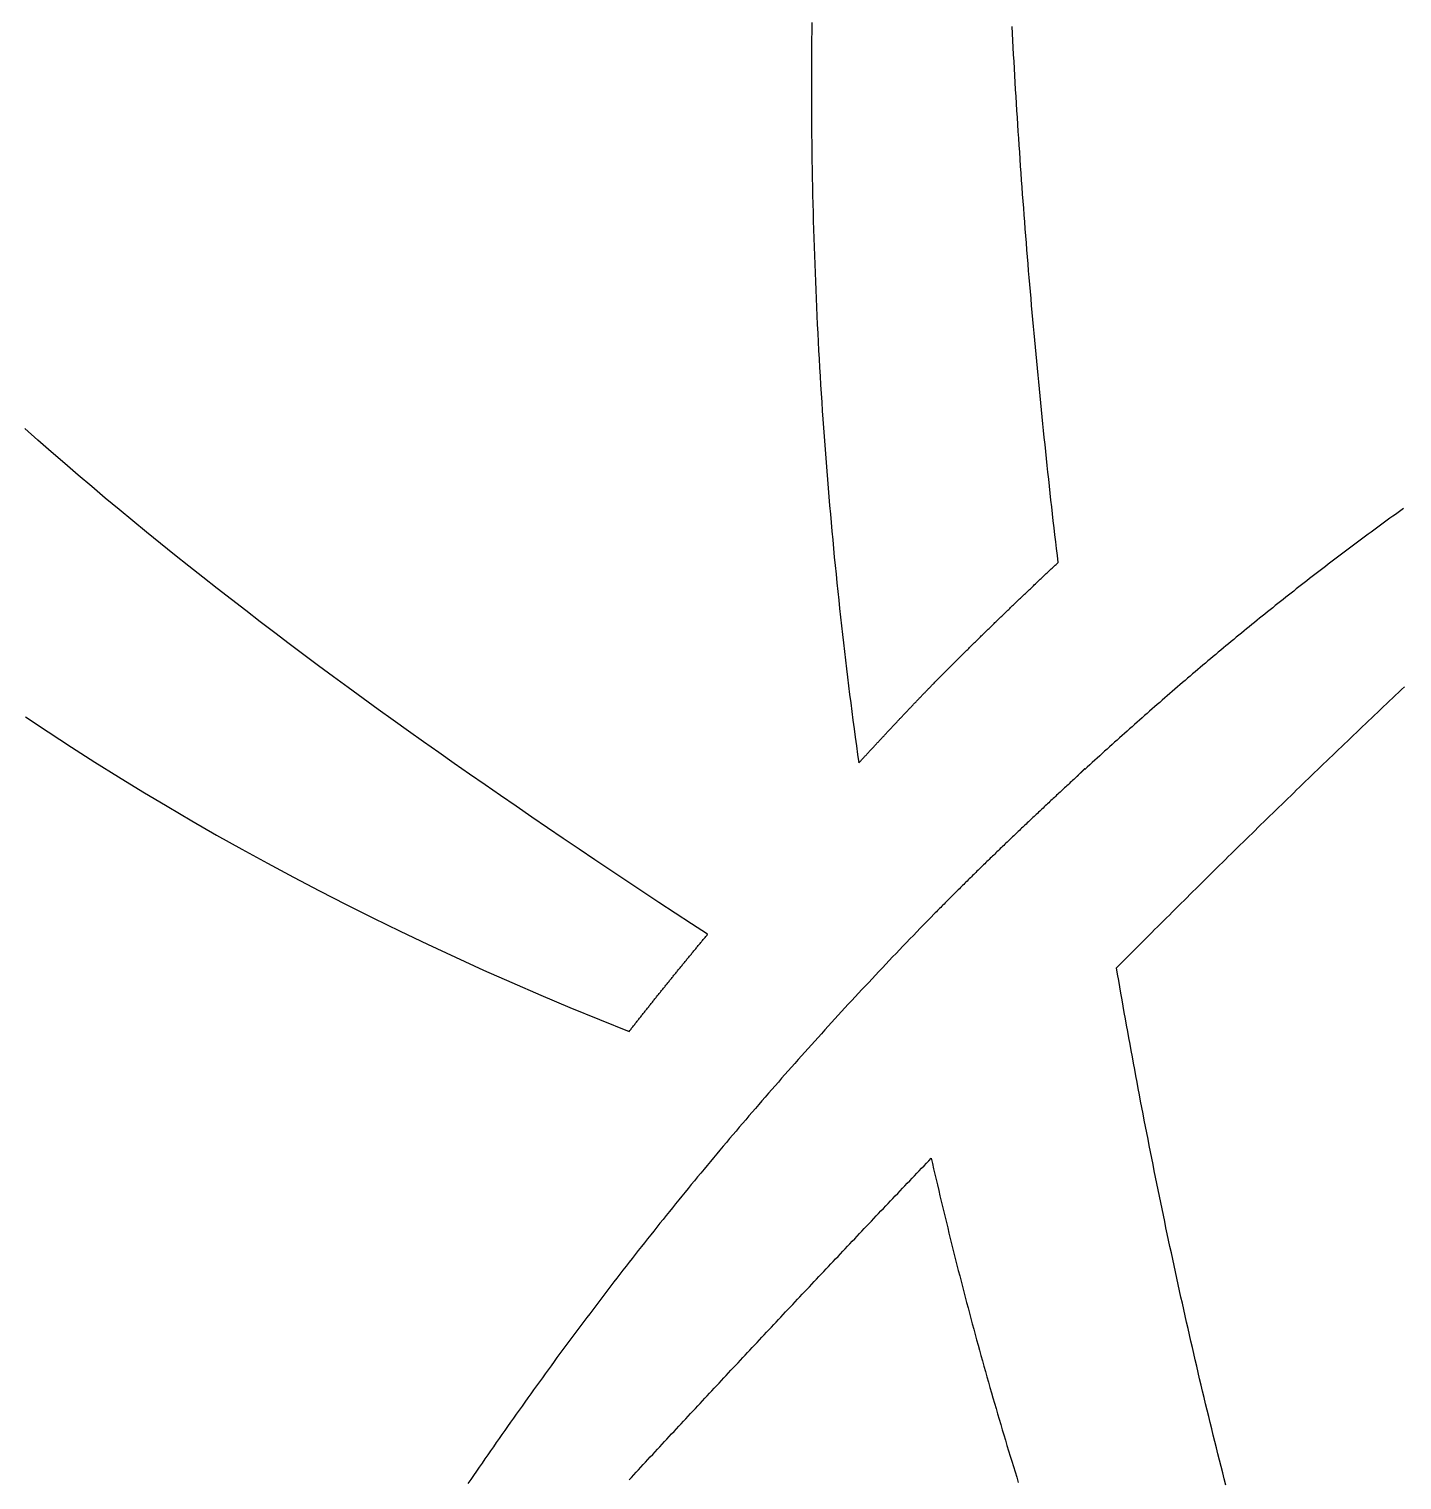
# Model space of a CAD drawing. Extents: x 5 to 105, y 2 to 136.
# Drawn here: x 37.618 to 41.678, y 38.414 to 42.704 of the extents above; entities that cross this region are included whole.
import ezdxf

# ---------------------------------------------------------------- set-up
doc = ezdxf.new("R2010")
doc.units = 0
doc.layers.get('0').update_dxf_attribs({"linetype": 'CONTINUOUS'})

msp = doc.modelspace()

# ---------------------------------------------------------------- linework, layer by layer
at = {"color": 7}
msp.add_lwpolyline([(40.7401, 40.5148), (40.7398, 40.5168)], dxfattribs=at)
for points in [[(39.9329, 42.7231, 0), (39.9326, 42.6976, 0), (39.9323, 42.6721, 0), (39.9321, 42.6466, 0), (39.9319, 42.6211, 0), (39.9318, 42.5955, 0), (39.9317, 42.57, 0), (39.9316, 42.5445, 0), (39.9316, 42.519, 0), (39.9317, 42.4935, 0), (39.9318, 42.4679, 0), (39.9319, 42.4424, 0), (39.9321, 42.4169, 0), (39.9323, 42.3914, 0), (39.9326, 42.3658, 0), (39.9329, 42.3403, 0), (39.9333, 42.3148, 0), (39.9337, 42.2893, 0), (39.9342, 42.2638, 0), (39.9347, 42.2382, 0), (39.9352, 42.2127, 0), (39.9358, 42.1872, 0), (39.9365, 42.1617, 0), (39.9372, 42.1362, 0), (39.9379, 42.1106, 0), (39.9387, 42.0851, 0), (39.9395, 42.0596, 0), (39.9404, 42.0341, 0), (39.9413, 42.0086, 0), (39.9423, 41.9831, 0), (39.9433, 41.9576, 0), (39.9443, 41.9321, 0), (39.9454, 41.9066, 0), (39.9466, 41.8811, 0), (39.9478, 41.8556, 0), (39.949, 41.8301, 0), (39.9503, 41.8046, 0), (39.9516, 41.7791, 0), (39.953, 41.7536, 0), (39.9544, 41.7281, 0), (39.9558, 41.7026, 0), (39.9573, 41.6771, 0), (39.9589, 41.6516, 0), (39.9605, 41.6261, 0), (39.9621, 41.6006, 0), (39.9638, 41.5752, 0), (39.9655, 41.5497, 0), (39.9673, 41.5242, 0), (39.9691, 41.4987, 0), (39.971, 41.4733, 0), (39.9729, 41.4478, 0), (39.9749, 41.4224, 0), (39.9769, 41.3969, 0), (39.9789, 41.3714, 0), (39.981, 41.346, 0), (39.9832, 41.3205, 0), (39.9853, 41.2951, 0), (39.9876, 41.2697, 0), (39.9898, 41.2442, 0), (39.9922, 41.2188, 0), (39.9945, 41.1934, 0), (39.9969, 41.1679, 0), (39.9994, 41.1425, 0), (40.0019, 41.1171, 0), (40.0044, 41.0917, 0), (40.007, 41.0663, 0), (40.0096, 41.0409, 0), (40.0123, 41.0155, 0), (40.015, 40.9901, 0), (40.0178, 40.9647, 0), (40.0206, 40.9393, 0), (40.0234, 40.9139, 0), (40.0263, 40.8885, 0), (40.0293, 40.8631, 0), (40.0322, 40.8378, 0), (40.0353, 40.8124, 0), (40.0383, 40.7871, 0), (40.0415, 40.7617, 0), (40.0446, 40.7363, 0), (40.0478, 40.711, 0), (40.0511, 40.6857, 0), (40.0544, 40.6603, 0), (40.0577, 40.635, 0), (40.0611, 40.6097, 0), (40.0645, 40.5844, 0), (40.068, 40.5591, 0), (40.0715, 40.5338, 0)], [(40.6612, 41.1264, 0), (40.6588, 41.1469, 0), (40.6564, 41.1674, 0), (40.654, 41.1879, 0), (40.6516, 41.2084, 0), (40.6493, 41.2289, 0), (40.6469, 41.2495, 0), (40.6446, 41.27, 0), (40.6423, 41.2905, 0), (40.64, 41.311, 0), (40.6378, 41.3315, 0), (40.6355, 41.352, 0), (40.6333, 41.3726, 0), (40.631, 41.3931, 0), (40.6288, 41.4136, 0), (40.6266, 41.4341, 0), (40.6245, 41.4547, 0), (40.6223, 41.4752, 0), (40.6202, 41.4957, 0), (40.618, 41.5163, 0), (40.6159, 41.5368, 0), (40.6138, 41.5574, 0), (40.6118, 41.5779, 0), (40.6097, 41.5984, 0), (40.6077, 41.619, 0), (40.6057, 41.6395, 0), (40.6037, 41.6601, 0), (40.6017, 41.6807, 0), (40.5997, 41.7012, 0), (40.5977, 41.7218, 0), (40.5958, 41.7423, 0), (40.5939, 41.7629, 0), (40.592, 41.7835, 0), (40.5901, 41.804, 0), (40.5882, 41.8246, 0), (40.5864, 41.8452, 0), (40.5846, 41.8657, 0), (40.5827, 41.8863, 0), (40.581, 41.9069, 0), (40.5792, 41.9275, 0), (40.5774, 41.948, 0), (40.5757, 41.9686, 0), (40.5739, 41.9892, 0), (40.5722, 42.0098, 0), (40.5705, 42.0304, 0), (40.5689, 42.051, 0), (40.5672, 42.0715, 0), (40.5656, 42.0921, 0), (40.564, 42.1127, 0), (40.5624, 42.1333, 0), (40.5608, 42.1539, 0), (40.5592, 42.1745, 0), (40.5577, 42.1951, 0), (40.5562, 42.2157, 0), (40.5546, 42.2363, 0), (40.5532, 42.2569, 0), (40.5517, 42.2775, 0), (40.5502, 42.2982, 0), (40.5488, 42.3188, 0), (40.5474, 42.3394, 0), (40.546, 42.36, 0), (40.5446, 42.3806, 0), (40.5432, 42.4012, 0), (40.5419, 42.4219, 0), (40.5406, 42.4425, 0), (40.5393, 42.4631, 0), (40.538, 42.4837, 0), (40.5367, 42.5043, 0), (40.5355, 42.525, 0), (40.5342, 42.5456, 0), (40.533, 42.5662, 0), (40.5318, 42.5869, 0), (40.5307, 42.6075, 0), (40.5295, 42.6281, 0), (40.5284, 42.6488, 0), (40.5273, 42.6694, 0), (40.5262, 42.6901, 0), (40.5251, 42.7107, 0)], [(39.6249, 40.0271, 0), (39.5767, 40.0585, 0), (39.5288, 40.09, 0), (39.481, 40.1215, 0), (39.4334, 40.153, 0), (39.3859, 40.1845, 0), (39.3386, 40.216, 0), (39.2915, 40.2475, 0), (39.2446, 40.279, 0), (39.1978, 40.3106, 0), (39.1512, 40.3422, 0), (39.1048, 40.3738, 0), (39.0586, 40.4055, 0), (39.0126, 40.4371, 0), (38.9667, 40.4689, 0), (38.921, 40.5006, 0), (38.8755, 40.5324, 0), (38.8302, 40.5643, 0), (38.7851, 40.5962, 0), (38.7402, 40.6281, 0), (38.6955, 40.6602, 0), (38.6509, 40.6922, 0), (38.6066, 40.7244, 0), (38.5624, 40.7566, 0), (38.5185, 40.7888, 0), (38.4748, 40.8212, 0), (38.4312, 40.8536, 0), (38.3879, 40.8861, 0), (38.3448, 40.9187, 0), (38.3019, 40.9513, 0), (38.2592, 40.9841, 0), (38.2167, 41.0169, 0), (38.1744, 41.0498, 0), (38.1323, 41.0828, 0), (38.0905, 41.116, 0), (38.0488, 41.1492, 0), (38.0074, 41.1825, 0), (37.9662, 41.216, 0), (37.9253, 41.2495, 0), (37.8845, 41.2832, 0), (37.844, 41.3169, 0), (37.8037, 41.3508, 0), (37.7637, 41.3849, 0), (37.7239, 41.419, 0), (37.6843, 41.4533, 0), (37.6449, 41.4877, 0), (37.6058, 41.5222, 0)], [(41.6825, 41.2862, 0), (41.6744, 41.2804, 0), (41.6664, 41.2746, 0), (41.6583, 41.2688, 0), (41.6503, 41.263, 0), (41.6422, 41.2572, 0), (41.6342, 41.2514, 0), (41.6262, 41.2455, 0), (41.6182, 41.2397, 0), (41.6102, 41.2339, 0), (41.6022, 41.228, 0), (41.5942, 41.2221, 0), (41.5862, 41.2163, 0), (41.5782, 41.2104, 0), (41.5702, 41.2045, 0), (41.5622, 41.1986, 0), (41.5543, 41.1927, 0), (41.5463, 41.1867, 0), (41.5384, 41.1808, 0), (41.5304, 41.1749, 0), (41.5225, 41.1689, 0), (41.5146, 41.163, 0), (41.5067, 41.157, 0), (41.4988, 41.151, 0), (41.4909, 41.145, 0), (41.483, 41.139, 0), (41.4751, 41.133, 0), (41.4672, 41.127, 0), (41.4593, 41.121, 0), (41.4514, 41.115, 0), (41.4436, 41.1089, 0), (41.4357, 41.1029, 0), (41.4279, 41.0968, 0), (41.42, 41.0908, 0), (41.4122, 41.0847, 0), (41.4044, 41.0786, 0), (41.3965, 41.0726, 0), (41.3887, 41.0665, 0), (41.3809, 41.0604, 0), (41.3731, 41.0543, 0), (41.3653, 41.0481, 0), (41.3575, 41.042, 0), (41.3497, 41.0359, 0), (41.342, 41.0297, 0), (41.3342, 41.0236, 0), (41.3264, 41.0174, 0), (41.3187, 41.0113, 0), (41.3109, 41.0051, 0), (41.3032, 40.9989, 0), (41.2955, 40.9927, 0), (41.2877, 40.9865, 0), (41.28, 40.9803, 0), (41.2723, 40.9741, 0), (41.2646, 40.9679, 0), (41.2569, 40.9616, 0), (41.2492, 40.9554, 0), (41.2415, 40.9491, 0), (41.2338, 40.9429, 0), (41.2261, 40.9366, 0), (41.2184, 40.9304, 0), (41.2108, 40.9241, 0), (41.2031, 40.9178, 0), (41.1955, 40.9115, 0), (41.1878, 40.9052, 0), (41.1802, 40.8989, 0), (41.1726, 40.8926, 0), (41.1649, 40.8863, 0), (41.1573, 40.8799, 0), (41.1497, 40.8736, 0), (41.1421, 40.8673, 0), (41.1345, 40.8609, 0), (41.1269, 40.8546, 0), (41.1193, 40.8482, 0), (41.1117, 40.8418, 0), (41.1041, 40.8354, 0), (41.0966, 40.8291, 0), (41.089, 40.8227, 0), (41.0814, 40.8163, 0), (41.0739, 40.8099, 0), (41.0663, 40.8034, 0), (41.0588, 40.797, 0), (41.0513, 40.7906, 0), (41.0437, 40.7842, 0), (41.0362, 40.7777, 0), (41.0287, 40.7713, 0), (41.0212, 40.7648, 0), (41.0137, 40.7584, 0), (41.0062, 40.7519, 0), (40.9987, 40.7454, 0), (40.9912, 40.7389, 0), (40.9837, 40.7324, 0), (40.9762, 40.7259, 0), (40.9688, 40.7194, 0), (40.9613, 40.7129, 0), (40.9539, 40.7064, 0), (40.9464, 40.6999, 0), (40.939, 40.6934, 0), (40.9315, 40.6868, 0), (40.9241, 40.6803, 0), (40.9167, 40.6737, 0), (40.9092, 40.6672, 0), (40.9018, 40.6606, 0), (40.8944, 40.6541, 0), (40.887, 40.6475, 0), (40.8796, 40.6409, 0), (40.8722, 40.6343, 0), (40.8648, 40.6277, 0), (40.8574, 40.6211, 0), (40.8501, 40.6145, 0), (40.8427, 40.6079, 0), (40.8353, 40.6013, 0), (40.828, 40.5947, 0), (40.8206, 40.5881, 0), (40.8133, 40.5814, 0), (40.8059, 40.5748, 0), (40.7986, 40.5681, 0), (40.7912, 40.5615, 0), (40.7839, 40.5548, 0), (40.7766, 40.5482, 0), (40.7693, 40.5415, 0), (40.762, 40.5348, 0), (40.7547, 40.5281, 0), (40.7474, 40.5215, 0), (40.7401, 40.5148, 0)], [(40.2942, 40.7699, 0), (40.297, 40.7728, 0), (40.2999, 40.7756, 0), (40.3027, 40.7785, 0), (40.3055, 40.7814, 0), (40.3084, 40.7842, 0), (40.3112, 40.7871, 0), (40.314, 40.7899, 0), (40.3169, 40.7928, 0), (40.3197, 40.7957, 0), (40.3225, 40.7985, 0), (40.3254, 40.8014, 0), (40.3282, 40.8042, 0), (40.331, 40.8071, 0), (40.3339, 40.8099, 0), (40.3367, 40.8128, 0), (40.3396, 40.8156, 0), (40.3424, 40.8185, 0), (40.3453, 40.8213, 0), (40.3481, 40.8242, 0), (40.351, 40.827, 0), (40.3538, 40.8299, 0), (40.3567, 40.8327, 0), (40.3595, 40.8356, 0), (40.3624, 40.8384, 0), (40.3652, 40.8412, 0), (40.3681, 40.8441, 0), (40.3709, 40.8469, 0), (40.3738, 40.8498, 0), (40.3766, 40.8526, 0), (40.3795, 40.8554, 0), (40.3823, 40.8583, 0), (40.3852, 40.8611, 0), (40.3881, 40.8639, 0), (40.3909, 40.8668, 0), (40.3938, 40.8696, 0), (40.3967, 40.8724, 0), (40.3995, 40.8753, 0), (40.4024, 40.8781, 0), (40.4053, 40.8809, 0), (40.4081, 40.8838, 0), (40.411, 40.8866, 0), (40.4139, 40.8894, 0), (40.4167, 40.8922, 0), (40.4196, 40.8951, 0), (40.4225, 40.8979, 0), (40.4254, 40.9007, 0), (40.4282, 40.9035, 0), (40.4311, 40.9064, 0), (40.434, 40.9092, 0), (40.4369, 40.912, 0), (40.4397, 40.9148, 0), (40.4426, 40.9176, 0), (40.4455, 40.9204, 0), (40.4484, 40.9233, 0), (40.4513, 40.9261, 0), (40.4541, 40.9289, 0), (40.457, 40.9317, 0), (40.4599, 40.9345, 0), (40.4628, 40.9373, 0), (40.4657, 40.9401, 0), (40.4686, 40.9429, 0), (40.4715, 40.9458, 0), (40.4744, 40.9486, 0), (40.4773, 40.9514, 0), (40.4801, 40.9542, 0), (40.483, 40.957, 0), (40.4859, 40.9598, 0), (40.4888, 40.9626, 0), (40.4917, 40.9654, 0), (40.4946, 40.9682, 0), (40.4975, 40.971, 0), (40.5004, 40.9738, 0), (40.5033, 40.9766, 0), (40.5062, 40.9794, 0), (40.5091, 40.9822, 0), (40.512, 40.985, 0), (40.5149, 40.9878, 0), (40.5178, 40.9906, 0), (40.5207, 40.9934, 0), (40.5236, 40.9962, 0), (40.5265, 40.9989, 0), (40.5295, 41.0017, 0), (40.5324, 41.0045, 0), (40.5353, 41.0073, 0), (40.5382, 41.0101, 0), (40.5411, 41.0129, 0), (40.544, 41.0157, 0), (40.5469, 41.0185, 0), (40.5498, 41.0213, 0), (40.5528, 41.024, 0), (40.5557, 41.0268, 0), (40.5586, 41.0296, 0), (40.5615, 41.0324, 0), (40.5644, 41.0352, 0), (40.5673, 41.0379, 0), (40.5703, 41.0407, 0), (40.5732, 41.0435, 0), (40.5761, 41.0463, 0), (40.579, 41.049, 0), (40.582, 41.0518, 0), (40.5849, 41.0546, 0), (40.5878, 41.0574, 0), (40.5907, 41.0601, 0), (40.5937, 41.0629, 0), (40.5966, 41.0657, 0), (40.5995, 41.0685, 0), (40.6024, 41.0712, 0), (40.6054, 41.074, 0), (40.6083, 41.0768, 0), (40.6112, 41.0795, 0), (40.6142, 41.0823, 0), (40.6171, 41.0851, 0), (40.62, 41.0878, 0), (40.623, 41.0906, 0), (40.6259, 41.0934, 0), (40.6289, 41.0961, 0), (40.6318, 41.0989, 0), (40.6347, 41.1016, 0), (40.6377, 41.1044, 0), (40.6406, 41.1072, 0), (40.6435, 41.1099, 0), (40.6465, 41.1127, 0), (40.6494, 41.1154, 0), (40.6524, 41.1182, 0), (40.6553, 41.1209, 0), (40.6583, 41.1237, 0), (40.6612, 41.1264, 0)], [(40.0715, 40.5338, 0), (40.0733, 40.5356, 0), (40.075, 40.5375, 0), (40.0767, 40.5394, 0), (40.0785, 40.5412, 0), (40.0802, 40.5431, 0), (40.082, 40.545, 0), (40.0837, 40.5469, 0), (40.0854, 40.5487, 0), (40.0872, 40.5506, 0), (40.0889, 40.5525, 0), (40.0907, 40.5544, 0), (40.0924, 40.5562, 0), (40.0941, 40.5581, 0), (40.0959, 40.56, 0), (40.0976, 40.5619, 0), (40.0994, 40.5637, 0), (40.1011, 40.5656, 0), (40.1028, 40.5675, 0), (40.1046, 40.5694, 0), (40.1063, 40.5712, 0), (40.1081, 40.5731, 0), (40.1098, 40.575, 0), (40.1115, 40.5768, 0), (40.1133, 40.5787, 0), (40.115, 40.5806, 0), (40.1168, 40.5825, 0), (40.1185, 40.5843, 0), (40.1202, 40.5862, 0), (40.122, 40.5881, 0), (40.1237, 40.59, 0), (40.1255, 40.5918, 0), (40.1272, 40.5937, 0), (40.1289, 40.5956, 0), (40.1307, 40.5974, 0), (40.1324, 40.5993, 0), (40.1342, 40.6012, 0), (40.1359, 40.6031, 0), (40.1376, 40.6049, 0), (40.1394, 40.6068, 0), (40.1411, 40.6087, 0), (40.1429, 40.6105, 0), (40.1446, 40.6124, 0), (40.1464, 40.6143, 0), (40.1481, 40.6162, 0), (40.1498, 40.618, 0), (40.1516, 40.6199, 0), (40.1533, 40.6218, 0), (40.1551, 40.6236, 0), (40.1568, 40.6255, 0), (40.1586, 40.6274, 0), (40.1603, 40.6292, 0), (40.162, 40.6311, 0), (40.1638, 40.633, 0), (40.1655, 40.6348, 0), (40.1673, 40.6367, 0), (40.169, 40.6386, 0), (40.1708, 40.6404, 0), (40.1725, 40.6423, 0), (40.1743, 40.6442, 0), (40.176, 40.646, 0), (40.1778, 40.6479, 0), (40.1795, 40.6498, 0), (40.1813, 40.6516, 0), (40.183, 40.6535, 0), (40.1847, 40.6554, 0), (40.1865, 40.6572, 0), (40.1882, 40.6591, 0), (40.19, 40.661, 0), (40.1917, 40.6628, 0), (40.1935, 40.6647, 0), (40.1952, 40.6665, 0), (40.197, 40.6684, 0), (40.1987, 40.6703, 0), (40.2005, 40.6721, 0), (40.2023, 40.674, 0), (40.204, 40.6758, 0), (40.2058, 40.6777, 0), (40.2075, 40.6796, 0), (40.2093, 40.6814, 0), (40.211, 40.6833, 0), (40.2128, 40.6851, 0), (40.2145, 40.687, 0), (40.2163, 40.6888, 0), (40.218, 40.6907, 0), (40.2198, 40.6926, 0), (40.2216, 40.6944, 0), (40.2233, 40.6963, 0), (40.2251, 40.6981, 0), (40.2268, 40.7, 0), (40.2286, 40.7018, 0), (40.2304, 40.7037, 0), (40.2321, 40.7055, 0), (40.2339, 40.7074, 0), (40.2356, 40.7092, 0), (40.2374, 40.7111, 0), (40.2392, 40.7129, 0), (40.2409, 40.7148, 0), (40.2427, 40.7166, 0), (40.2445, 40.7185, 0), (40.2462, 40.7203, 0), (40.248, 40.7222, 0), (40.2498, 40.724, 0), (40.2515, 40.7258, 0), (40.2533, 40.7277, 0), (40.2551, 40.7295, 0), (40.2569, 40.7314, 0), (40.2586, 40.7332, 0), (40.2604, 40.7351, 0), (40.2622, 40.7369, 0), (40.2639, 40.7387, 0), (40.2657, 40.7406, 0), (40.2675, 40.7424, 0), (40.2693, 40.7443, 0), (40.271, 40.7461, 0), (40.2728, 40.7479, 0), (40.2746, 40.7498, 0), (40.2764, 40.7516, 0), (40.2782, 40.7534, 0), (40.2799, 40.7553, 0), (40.2817, 40.7571, 0), (40.2835, 40.7589, 0), (40.2853, 40.7608, 0), (40.2871, 40.7626, 0), (40.2889, 40.7644, 0), (40.2906, 40.7662, 0), (40.2924, 40.7681, 0), (40.2942, 40.7699, 0)], [(40.8337, 39.9278, 0), (40.8423, 39.9365, 0), (40.851, 39.9452, 0), (40.8597, 39.9539, 0), (40.8683, 39.9626, 0), (40.877, 39.9713, 0), (40.8857, 39.98, 0), (40.8943, 39.9887, 0), (40.903, 39.9974, 0), (40.9117, 40.006, 0), (40.9204, 40.0147, 0), (40.9291, 40.0234, 0), (40.9377, 40.0321, 0), (40.9464, 40.0408, 0), (40.9551, 40.0494, 0), (40.9638, 40.0581, 0), (40.9725, 40.0668, 0), (40.9812, 40.0754, 0), (40.9899, 40.0841, 0), (40.9986, 40.0928, 0), (41.0073, 40.1014, 0), (41.016, 40.1101, 0), (41.0247, 40.1187, 0), (41.0334, 40.1274, 0), (41.0421, 40.136, 0), (41.0508, 40.1447, 0), (41.0596, 40.1533, 0), (41.0683, 40.1619, 0), (41.077, 40.1706, 0), (41.0857, 40.1792, 0), (41.0944, 40.1878, 0), (41.1032, 40.1965, 0), (41.1119, 40.2051, 0), (41.1206, 40.2137, 0), (41.1294, 40.2223, 0), (41.1381, 40.231, 0), (41.1469, 40.2396, 0), (41.1556, 40.2482, 0), (41.1643, 40.2568, 0), (41.1731, 40.2654, 0), (41.1818, 40.274, 0), (41.1906, 40.2826, 0), (41.1994, 40.2912, 0), (41.2081, 40.2998, 0), (41.2169, 40.3084, 0), (41.2256, 40.317, 0), (41.2344, 40.3255, 0), (41.2432, 40.3341, 0), (41.252, 40.3427, 0), (41.2607, 40.3513, 0), (41.2695, 40.3598, 0), (41.2783, 40.3684, 0), (41.2871, 40.377, 0), (41.2959, 40.3855, 0), (41.3047, 40.3941, 0), (41.3135, 40.4027, 0), (41.3223, 40.4112, 0), (41.3311, 40.4198, 0), (41.3399, 40.4283, 0), (41.3487, 40.4369, 0), (41.3575, 40.4454, 0), (41.3663, 40.4539, 0), (41.3751, 40.4625, 0), (41.3839, 40.471, 0), (41.3927, 40.4795, 0), (41.4016, 40.4881, 0), (41.4104, 40.4966, 0), (41.4192, 40.5051, 0), (41.428, 40.5136, 0), (41.4369, 40.5221, 0), (41.4457, 40.5307, 0), (41.4546, 40.5392, 0), (41.4634, 40.5477, 0), (41.4723, 40.5562, 0), (41.4811, 40.5647, 0), (41.49, 40.5732, 0), (41.4988, 40.5817, 0), (41.5077, 40.5901, 0), (41.5165, 40.5986, 0), (41.5254, 40.6071, 0), (41.5343, 40.6156, 0), (41.5432, 40.6241, 0), (41.552, 40.6325, 0), (41.5609, 40.641, 0), (41.5698, 40.6495, 0), (41.5787, 40.6579, 0), (41.5876, 40.6664, 0), (41.5965, 40.6749, 0), (41.6054, 40.6833, 0), (41.6143, 40.6918, 0), (41.6232, 40.7002, 0), (41.6321, 40.7086, 0), (41.641, 40.7171, 0), (41.6499, 40.7255, 0), (41.6588, 40.7339, 0), (41.6677, 40.7424, 0), (41.6767, 40.7508, 0), (41.6856, 40.7592, 0)], [(37.6076, 40.6705, 0), (37.6753, 40.6254, 0), (37.7438, 40.5806, 0), (37.8132, 40.5363, 0), (37.8834, 40.4923, 0), (37.9545, 40.4487, 0), (38.0265, 40.4056, 0), (38.0994, 40.3628, 0), (38.1732, 40.3205, 0), (38.2479, 40.2786, 0), (38.3235, 40.2371, 0), (38.4, 40.196, 0), (38.4775, 40.1554, 0), (38.5559, 40.1153, 0), (38.6353, 40.0756, 0), (38.7155, 40.0364, 0), (38.7968, 39.9976, 0), (38.879, 39.9593, 0), (38.9622, 39.9215, 0), (39.0464, 39.8842, 0), (39.1315, 39.8474, 0), (39.2177, 39.8111, 0), (39.3049, 39.7754, 0), (39.393, 39.7401, 0)], [(40.7398, 40.5168, 0), (40.7396, 40.5166, 0), (40.7393, 40.5163, 0), (40.7391, 40.5161, 0), (40.7389, 40.5159, 0), (40.7387, 40.5157, 0), (40.7385, 40.5155, 0), (40.7383, 40.5153, 0), (40.7381, 40.5151, 0), (40.7379, 40.5149, 0), (40.7376, 40.5147, 0), (40.7374, 40.5144, 0), (40.7372, 40.5142, 0), (40.737, 40.514, 0), (40.7368, 40.5138, 0), (40.7366, 40.5136, 0), (40.7364, 40.5134, 0), (40.7362, 40.5132, 0), (40.736, 40.513, 0), (40.7358, 40.5128, 0), (40.7356, 40.5126, 0), (40.7354, 40.5124, 0), (40.7351, 40.5122, 0), (40.7349, 40.512, 0), (40.7347, 40.5118, 0), (40.7345, 40.5116, 0), (40.7343, 40.5113, 0), (40.7341, 40.5111, 0), (40.7339, 40.5109, 0), (40.7337, 40.5107, 0), (40.7335, 40.5105, 0), (40.7333, 40.5103, 0), (40.7331, 40.5101, 0), (40.7329, 40.5099, 0), (40.7327, 40.5097, 0), (40.7325, 40.5095, 0), (40.7323, 40.5093, 0), (40.7321, 40.5091, 0), (40.7318, 40.5089, 0), (40.7316, 40.5087, 0), (40.7314, 40.5085, 0), (40.7312, 40.5083, 0), (40.731, 40.5081, 0), (40.7308, 40.5079, 0), (40.7306, 40.5077, 0), (40.7304, 40.5075, 0), (40.7302, 40.5073, 0), (40.73, 40.5071, 0), (40.7298, 40.5069, 0), (40.7296, 40.5067, 0), (40.7294, 40.5065, 0), (40.7292, 40.5063, 0), (40.729, 40.5061, 0), (40.7288, 40.5059, 0), (40.7286, 40.5057, 0), (40.7284, 40.5055, 0), (40.7282, 40.5053, 0), (40.728, 40.5051, 0), (40.7278, 40.5049, 0), (40.7276, 40.5047, 0), (40.7274, 40.5045, 0), (40.7272, 40.5043, 0), (40.727, 40.5041, 0), (40.7268, 40.5039, 0), (40.7266, 40.5037, 0), (40.7264, 40.5035, 0), (40.7262, 40.5033, 0), (40.726, 40.5031, 0), (40.7258, 40.5029, 0), (40.7256, 40.5027, 0), (40.7254, 40.5025, 0), (40.7252, 40.5023, 0), (40.7249, 40.5021, 0), (40.7247, 40.5019, 0), (40.7245, 40.5017, 0), (40.7243, 40.5015, 0), (40.7241, 40.5013, 0), (40.7239, 40.5011, 0), (40.7237, 40.5009, 0), (40.7235, 40.5007, 0), (40.7233, 40.5005, 0), (40.7231, 40.5003, 0), (40.7229, 40.5001, 0), (40.7227, 40.4999, 0), (40.7225, 40.4997, 0), (40.7223, 40.4995, 0), (40.7221, 40.4993, 0), (40.7219, 40.4991, 0), (40.7217, 40.4989, 0), (40.7215, 40.4987, 0), (40.7213, 40.4985, 0), (40.7211, 40.4983, 0), (40.7209, 40.4981, 0), (40.7207, 40.4979, 0), (40.7205, 40.4977, 0), (40.7203, 40.4975, 0), (40.7201, 40.4973, 0), (40.7199, 40.4971, 0), (40.7197, 40.4969, 0), (40.7195, 40.4967, 0), (40.7193, 40.4965, 0), (40.7191, 40.4963, 0), (40.7189, 40.4961, 0), (40.7187, 40.4959, 0), (40.7185, 40.4957, 0), (40.7183, 40.4955, 0), (40.7181, 40.4953, 0), (40.7179, 40.4951, 0), (40.7177, 40.4949, 0), (40.7175, 40.4947, 0), (40.7173, 40.4945, 0), (40.7171, 40.4943, 0), (40.7169, 40.4941, 0), (40.7167, 40.4939, 0), (40.7165, 40.4937, 0), (40.7163, 40.4935, 0), (40.7161, 40.4933, 0), (40.7159, 40.4931, 0), (40.7157, 40.4929, 0), (40.7155, 40.4927, 0), (40.7153, 40.4925, 0), (40.7151, 40.4923, 0), (40.7149, 40.4921, 0), (40.7147, 40.4919, 0), (40.7145, 40.4917, 0), (40.7143, 40.4915, 0), (40.7141, 40.4913, 0), (40.7139, 40.4911, 0)], [(40.7139, 40.4911, 0), (40.7105, 40.488, 0), (40.7071, 40.4848, 0), (40.7038, 40.4817, 0), (40.7004, 40.4786, 0), (40.697, 40.4755, 0), (40.6937, 40.4724, 0), (40.6903, 40.4693, 0), (40.6869, 40.4661, 0), (40.6836, 40.463, 0), (40.6802, 40.4599, 0), (40.6768, 40.4568, 0), (40.6735, 40.4537, 0), (40.6701, 40.4505, 0), (40.6668, 40.4474, 0), (40.6634, 40.4443, 0), (40.6601, 40.4412, 0), (40.6567, 40.438, 0), (40.6533, 40.4349, 0), (40.65, 40.4318, 0), (40.6466, 40.4286, 0), (40.6433, 40.4255, 0), (40.6399, 40.4224, 0), (40.6366, 40.4193, 0), (40.6332, 40.4161, 0), (40.6299, 40.413, 0), (40.6265, 40.4098, 0), (40.6232, 40.4067, 0), (40.6198, 40.4036, 0), (40.6165, 40.4004, 0), (40.6132, 40.3973, 0), (40.6098, 40.3942, 0), (40.6065, 40.391, 0), (40.6031, 40.3879, 0), (40.5998, 40.3847, 0), (40.5965, 40.3816, 0), (40.5931, 40.3784, 0), (40.5898, 40.3753, 0), (40.5865, 40.3721, 0), (40.5831, 40.369, 0), (40.5798, 40.3659, 0), (40.5765, 40.3627, 0), (40.5731, 40.3595, 0), (40.5698, 40.3564, 0), (40.5665, 40.3532, 0), (40.5631, 40.3501, 0), (40.5598, 40.3469, 0), (40.5565, 40.3438, 0), (40.5532, 40.3406, 0), (40.5498, 40.3375, 0), (40.5465, 40.3343, 0), (40.5432, 40.3311, 0), (40.5399, 40.328, 0), (40.5366, 40.3248, 0), (40.5332, 40.3216, 0), (40.5299, 40.3185, 0), (40.5266, 40.3153, 0), (40.5233, 40.3121, 0), (40.52, 40.309, 0), (40.5167, 40.3058, 0), (40.5134, 40.3026, 0), (40.5101, 40.2995, 0), (40.5068, 40.2963, 0), (40.5034, 40.2931, 0), (40.5001, 40.2899, 0), (40.4968, 40.2868, 0), (40.4935, 40.2836, 0), (40.4902, 40.2804, 0), (40.4869, 40.2772, 0), (40.4836, 40.274, 0), (40.4803, 40.2709, 0), (40.477, 40.2677, 0), (40.4737, 40.2645, 0), (40.4705, 40.2613, 0), (40.4672, 40.2581, 0), (40.4639, 40.2549, 0), (40.4606, 40.2517, 0), (40.4573, 40.2485, 0), (40.454, 40.2454, 0), (40.4507, 40.2422, 0), (40.4474, 40.239, 0), (40.4442, 40.2358, 0), (40.4409, 40.2326, 0), (40.4376, 40.2294, 0), (40.4343, 40.2262, 0), (40.431, 40.223, 0), (40.4278, 40.2198, 0), (40.4245, 40.2166, 0), (40.4212, 40.2134, 0), (40.4179, 40.2101, 0), (40.4147, 40.2069, 0), (40.4114, 40.2037, 0), (40.4081, 40.2005, 0), (40.4049, 40.1973, 0), (40.4016, 40.1941, 0), (40.3983, 40.1909, 0), (40.3951, 40.1877, 0), (40.3918, 40.1844, 0), (40.3885, 40.1812, 0), (40.3853, 40.178, 0), (40.382, 40.1748, 0), (40.3788, 40.1716, 0), (40.3755, 40.1683, 0), (40.3723, 40.1651, 0), (40.369, 40.1619, 0), (40.3658, 40.1587, 0), (40.3625, 40.1554, 0), (40.3593, 40.1522, 0), (40.356, 40.149, 0), (40.3528, 40.1457, 0), (40.3495, 40.1425, 0), (40.3463, 40.1393, 0), (40.3431, 40.136, 0), (40.3398, 40.1328, 0), (40.3366, 40.1295, 0), (40.3334, 40.1263, 0), (40.3301, 40.1231, 0), (40.3269, 40.1198, 0), (40.3237, 40.1166, 0), (40.3204, 40.1133, 0), (40.3172, 40.1101, 0), (40.314, 40.1068, 0), (40.3108, 40.1036, 0), (40.3075, 40.1003, 0), (40.3043, 40.097, 0), (40.3011, 40.0938, 0), (40.2979, 40.0905, 0), (40.2947, 40.0873, 0)], [(40.2947, 40.0873, 0), (40.2844, 40.0767, 0), (40.2741, 40.0662, 0), (40.2638, 40.0556, 0), (40.2535, 40.045, 0), (40.2433, 40.0345, 0), (40.233, 40.0239, 0), (40.2228, 40.0132, 0), (40.2126, 40.0026, 0), (40.2024, 39.992, 0), (40.1922, 39.9813, 0), (40.182, 39.9707, 0), (40.1718, 39.96, 0), (40.1617, 39.9493, 0), (40.1515, 39.9386, 0), (40.1414, 39.9279, 0), (40.1313, 39.9172, 0), (40.1212, 39.9065, 0), (40.1111, 39.8957, 0), (40.101, 39.885, 0), (40.091, 39.8742, 0), (40.0809, 39.8635, 0), (40.0709, 39.8527, 0), (40.0608, 39.8419, 0), (40.0508, 39.8311, 0), (40.0408, 39.8202, 0), (40.0308, 39.8094, 0), (40.0209, 39.7986, 0), (40.0109, 39.7877, 0), (40.001, 39.7768, 0), (39.991, 39.7659, 0), (39.9811, 39.7551, 0), (39.9712, 39.7442, 0), (39.9613, 39.7332, 0), (39.9514, 39.7223, 0), (39.9416, 39.7114, 0), (39.9317, 39.7004, 0), (39.9219, 39.6895, 0), (39.912, 39.6785, 0), (39.9022, 39.6675, 0), (39.8924, 39.6565, 0), (39.8826, 39.6455, 0), (39.8729, 39.6345, 0), (39.8631, 39.6234, 0), (39.8534, 39.6124, 0), (39.8436, 39.6014, 0), (39.8339, 39.5903, 0), (39.8242, 39.5792, 0), (39.8145, 39.5681, 0), (39.8048, 39.557, 0), (39.7951, 39.5459, 0), (39.7855, 39.5348, 0), (39.7759, 39.5236, 0), (39.7662, 39.5125, 0), (39.7566, 39.5013, 0), (39.747, 39.4902, 0), (39.7374, 39.479, 0), (39.7279, 39.4678, 0), (39.7183, 39.4566, 0), (39.7088, 39.4454, 0), (39.6992, 39.4342, 0), (39.6897, 39.4229, 0), (39.6802, 39.4117, 0), (39.6707, 39.4004, 0), (39.6613, 39.3891, 0), (39.6518, 39.3778, 0), (39.6423, 39.3665, 0), (39.6329, 39.3552, 0), (39.6235, 39.3439, 0), (39.6141, 39.3326, 0), (39.6047, 39.3213, 0), (39.5953, 39.3099, 0), (39.586, 39.2985, 0), (39.5766, 39.2872, 0), (39.5673, 39.2758, 0), (39.5579, 39.2644, 0), (39.5486, 39.253, 0), (39.5393, 39.2415, 0), (39.5301, 39.2301, 0), (39.5208, 39.2187, 0), (39.5116, 39.2072, 0), (39.5023, 39.1957, 0), (39.4931, 39.1843, 0), (39.4839, 39.1728, 0), (39.4747, 39.1613, 0), (39.4655, 39.1498, 0), (39.4564, 39.1382, 0), (39.4472, 39.1267, 0), (39.4381, 39.1152, 0), (39.4289, 39.1036, 0), (39.4198, 39.092, 0), (39.4107, 39.0804, 0), (39.4017, 39.0689, 0), (39.3926, 39.0573, 0), (39.3835, 39.0456, 0), (39.3745, 39.034, 0), (39.3655, 39.0224, 0), (39.3565, 39.0107, 0), (39.3475, 38.9991, 0), (39.3385, 38.9874, 0), (39.3296, 38.9757, 0), (39.3206, 38.964, 0), (39.3117, 38.9523, 0), (39.3028, 38.9406, 0), (39.2939, 38.9289, 0), (39.285, 38.9171, 0), (39.2761, 38.9054, 0), (39.2672, 38.8936, 0), (39.2584, 38.8819, 0), (39.2496, 38.8701, 0), (39.2407, 38.8583, 0), (39.2319, 38.8465, 0), (39.2232, 38.8346, 0), (39.2144, 38.8228, 0), (39.2056, 38.811, 0), (39.1969, 38.7991, 0), (39.1882, 38.7873, 0), (39.1794, 38.7754, 0), (39.1708, 38.7635, 0), (39.1621, 38.7516, 0), (39.1534, 38.7397, 0), (39.1448, 38.7278, 0), (39.1361, 38.7159, 0), (39.1275, 38.7039, 0), (39.1189, 38.692, 0), (39.1103, 38.68, 0), (39.1017, 38.668, 0), (39.0932, 38.6561, 0)], [(39.393, 39.7401, 0), (39.3948, 39.7424, 0), (39.3966, 39.7447, 0), (39.3984, 39.7469, 0), (39.4002, 39.7492, 0), (39.402, 39.7515, 0), (39.4038, 39.7538, 0), (39.4056, 39.7561, 0), (39.4074, 39.7584, 0), (39.4092, 39.7607, 0), (39.411, 39.7629, 0), (39.4128, 39.7652, 0), (39.4145, 39.7675, 0), (39.4163, 39.7698, 0), (39.4181, 39.7721, 0), (39.4199, 39.7744, 0), (39.4217, 39.7766, 0), (39.4235, 39.7789, 0), (39.4253, 39.7812, 0), (39.4271, 39.7835, 0), (39.4289, 39.7858, 0), (39.4307, 39.788, 0), (39.4325, 39.7903, 0), (39.4343, 39.7926, 0), (39.4361, 39.7949, 0), (39.4379, 39.7971, 0), (39.4398, 39.7994, 0), (39.4416, 39.8017, 0), (39.4434, 39.804, 0), (39.4452, 39.8062, 0), (39.447, 39.8085, 0), (39.4488, 39.8108, 0), (39.4506, 39.8131, 0), (39.4524, 39.8153, 0), (39.4542, 39.8176, 0), (39.456, 39.8199, 0), (39.4578, 39.8221, 0), (39.4596, 39.8244, 0), (39.4614, 39.8267, 0), (39.4633, 39.829, 0), (39.4651, 39.8312, 0), (39.4669, 39.8335, 0), (39.4687, 39.8358, 0), (39.4705, 39.838, 0), (39.4723, 39.8403, 0), (39.4741, 39.8426, 0), (39.476, 39.8448, 0), (39.4778, 39.8471, 0), (39.4796, 39.8494, 0), (39.4814, 39.8516, 0), (39.4832, 39.8539, 0), (39.4851, 39.8561, 0), (39.4869, 39.8584, 0), (39.4887, 39.8607, 0), (39.4905, 39.8629, 0), (39.4923, 39.8652, 0), (39.4942, 39.8675, 0), (39.496, 39.8697, 0), (39.4978, 39.872, 0), (39.4996, 39.8742, 0), (39.5014, 39.8765, 0), (39.5033, 39.8788, 0), (39.5051, 39.881, 0), (39.5069, 39.8833, 0), (39.5088, 39.8855, 0), (39.5106, 39.8878, 0), (39.5124, 39.8901, 0), (39.5142, 39.8923, 0), (39.5161, 39.8946, 0), (39.5179, 39.8968, 0), (39.5197, 39.8991, 0), (39.5216, 39.9013, 0), (39.5234, 39.9036, 0), (39.5252, 39.9058, 0), (39.527, 39.9081, 0), (39.5289, 39.9104, 0), (39.5307, 39.9126, 0), (39.5325, 39.9149, 0), (39.5344, 39.9171, 0), (39.5362, 39.9194, 0), (39.538, 39.9216, 0), (39.5399, 39.9239, 0), (39.5417, 39.9261, 0), (39.5436, 39.9284, 0), (39.5454, 39.9306, 0), (39.5472, 39.9329, 0), (39.5491, 39.9351, 0), (39.5509, 39.9374, 0), (39.5527, 39.9396, 0), (39.5546, 39.9419, 0), (39.5564, 39.9441, 0), (39.5583, 39.9464, 0), (39.5601, 39.9486, 0), (39.5619, 39.9509, 0), (39.5638, 39.9531, 0), (39.5656, 39.9554, 0), (39.5675, 39.9576, 0), (39.5693, 39.9598, 0), (39.5712, 39.9621, 0), (39.573, 39.9643, 0), (39.5749, 39.9666, 0), (39.5767, 39.9688, 0), (39.5785, 39.9711, 0), (39.5804, 39.9733, 0), (39.5822, 39.9756, 0), (39.5841, 39.9778, 0), (39.5859, 39.98, 0), (39.5878, 39.9823, 0), (39.5896, 39.9845, 0), (39.5915, 39.9868, 0), (39.5933, 39.989, 0), (39.5952, 39.9913, 0), (39.597, 39.9935, 0), (39.5989, 39.9957, 0), (39.6007, 39.998, 0), (39.6026, 40.0002, 0), (39.6044, 40.0025, 0), (39.6063, 40.0047, 0), (39.6081, 40.0069, 0), (39.61, 40.0092, 0), (39.6119, 40.0114, 0), (39.6137, 40.0137, 0), (39.6156, 40.0159, 0), (39.6174, 40.0181, 0), (39.6193, 40.0204, 0), (39.6211, 40.0226, 0), (39.623, 40.0248, 0), (39.6249, 40.0271, 0)], [(41.157, 38.3983, 0), (41.1523, 38.4168, 0), (41.1476, 38.4352, 0), (41.1429, 38.4537, 0), (41.1382, 38.4722, 0), (41.1336, 38.4907, 0), (41.129, 38.5092, 0), (41.1244, 38.5277, 0), (41.1198, 38.5462, 0), (41.1152, 38.5647, 0), (41.1107, 38.5832, 0), (41.1062, 38.6018, 0), (41.1017, 38.6203, 0), (41.0972, 38.6388, 0), (41.0928, 38.6573, 0), (41.0883, 38.6759, 0), (41.0839, 38.6944, 0), (41.0795, 38.713, 0), (41.0751, 38.7315, 0), (41.0708, 38.7501, 0), (41.0665, 38.7687, 0), (41.0621, 38.7872, 0), (41.0579, 38.8058, 0), (41.0536, 38.8244, 0), (41.0493, 38.843, 0), (41.0451, 38.8616, 0), (41.0409, 38.8802, 0), (41.0367, 38.8988, 0), (41.0325, 38.9174, 0), (41.0284, 38.936, 0), (41.0242, 38.9546, 0), (41.0201, 38.9732, 0), (41.016, 38.9918, 0), (41.0119, 39.0105, 0), (41.0079, 39.0291, 0), (41.0038, 39.0477, 0), (40.9998, 39.0664, 0), (40.9958, 39.085, 0), (40.9918, 39.1037, 0), (40.9878, 39.1223, 0), (40.9839, 39.141, 0), (40.98, 39.1596, 0), (40.9761, 39.1783, 0), (40.9722, 39.197, 0), (40.9683, 39.2156, 0), (40.9644, 39.2343, 0), (40.9606, 39.253, 0), (40.9568, 39.2717, 0), (40.953, 39.2904, 0), (40.9492, 39.3091, 0), (40.9454, 39.3278, 0), (40.9417, 39.3465, 0), (40.9379, 39.3652, 0), (40.9342, 39.3839, 0), (40.9305, 39.4026, 0), (40.9268, 39.4213, 0), (40.9232, 39.44, 0), (40.9195, 39.4587, 0), (40.9159, 39.4774, 0), (40.9123, 39.4962, 0), (40.9087, 39.5149, 0), (40.9051, 39.5336, 0), (40.9015, 39.5524, 0), (40.898, 39.5711, 0), (40.8945, 39.5899, 0), (40.8909, 39.6086, 0), (40.8874, 39.6274, 0), (40.884, 39.6461, 0), (40.8805, 39.6649, 0), (40.8771, 39.6836, 0), (40.8736, 39.7024, 0), (40.8702, 39.7212, 0), (40.8668, 39.7399, 0), (40.8634, 39.7587, 0), (40.8601, 39.7775, 0), (40.8567, 39.7963, 0), (40.8534, 39.815, 0), (40.8501, 39.8338, 0), (40.8467, 39.8526, 0), (40.8435, 39.8714, 0), (40.8402, 39.8902, 0), (40.8369, 39.909, 0), (40.8337, 39.9278, 0)], [(39.3925, 38.4137, 0), (39.3994, 38.4213, 0), (39.4064, 38.4288, 0), (39.4134, 38.4364, 0), (39.4204, 38.4439, 0), (39.4274, 38.4515, 0), (39.4344, 38.4591, 0), (39.4414, 38.4666, 0), (39.4484, 38.4742, 0), (39.4554, 38.4817, 0), (39.4624, 38.4893, 0), (39.4694, 38.4968, 0), (39.4764, 38.5044, 0), (39.4834, 38.5119, 0), (39.4904, 38.5195, 0), (39.4974, 38.527, 0), (39.5044, 38.5346, 0), (39.5114, 38.5421, 0), (39.5184, 38.5497, 0), (39.5254, 38.5572, 0), (39.5325, 38.5647, 0), (39.5395, 38.5723, 0), (39.5465, 38.5798, 0), (39.5535, 38.5874, 0), (39.5605, 38.5949, 0), (39.5675, 38.6024, 0), (39.5745, 38.61, 0), (39.5815, 38.6175, 0), (39.5885, 38.625, 0), (39.5955, 38.6326, 0), (39.6025, 38.6401, 0), (39.6095, 38.6476, 0), (39.6166, 38.6551, 0), (39.6236, 38.6627, 0), (39.6306, 38.6702, 0), (39.6376, 38.6777, 0), (39.6446, 38.6852, 0), (39.6516, 38.6928, 0), (39.6586, 38.7003, 0), (39.6657, 38.7078, 0), (39.6727, 38.7153, 0), (39.6797, 38.7228, 0), (39.6867, 38.7303, 0), (39.6937, 38.7379, 0), (39.7008, 38.7454, 0), (39.7078, 38.7529, 0), (39.7148, 38.7604, 0), (39.7218, 38.7679, 0), (39.7288, 38.7754, 0), (39.7359, 38.7829, 0), (39.7429, 38.7904, 0), (39.7499, 38.7979, 0), (39.7569, 38.8054, 0), (39.764, 38.8129, 0), (39.771, 38.8205, 0), (39.778, 38.828, 0), (39.785, 38.8355, 0), (39.7921, 38.843, 0), (39.7991, 38.8504, 0), (39.8061, 38.8579, 0), (39.8132, 38.8654, 0), (39.8202, 38.8729, 0), (39.8272, 38.8804, 0), (39.8342, 38.8879, 0), (39.8413, 38.8954, 0), (39.8483, 38.9029, 0), (39.8553, 38.9104, 0), (39.8624, 38.9179, 0), (39.8694, 38.9254, 0), (39.8765, 38.9329, 0), (39.8835, 38.9403, 0), (39.8905, 38.9478, 0), (39.8976, 38.9553, 0), (39.9046, 38.9628, 0), (39.9116, 38.9703, 0), (39.9187, 38.9777, 0), (39.9257, 38.9852, 0), (39.9328, 38.9927, 0), (39.9398, 39.0002, 0), (39.9469, 39.0076, 0), (39.9539, 39.0151, 0), (39.9609, 39.0226, 0), (39.968, 39.0301, 0), (39.975, 39.0375, 0), (39.9821, 39.045, 0), (39.9891, 39.0525, 0), (39.9962, 39.0599, 0), (40.0032, 39.0674, 0), (40.0103, 39.0749, 0), (40.0173, 39.0823, 0), (40.0244, 39.0898, 0), (40.0314, 39.0973, 0), (40.0385, 39.1047, 0), (40.0455, 39.1122, 0), (40.0526, 39.1196, 0), (40.0597, 39.1271, 0), (40.0667, 39.1345, 0), (40.0738, 39.142, 0), (40.0808, 39.1495, 0), (40.0879, 39.1569, 0), (40.0949, 39.1644, 0), (40.102, 39.1718, 0), (40.1091, 39.1793, 0), (40.1161, 39.1867, 0), (40.1232, 39.1942, 0), (40.1303, 39.2016, 0), (40.1373, 39.209, 0), (40.1444, 39.2165, 0), (40.1515, 39.2239, 0), (40.1585, 39.2314, 0), (40.1656, 39.2388, 0), (40.1727, 39.2463, 0), (40.1797, 39.2537, 0), (40.1868, 39.2611, 0), (40.1939, 39.2686, 0), (40.2009, 39.276, 0), (40.208, 39.2834, 0), (40.2151, 39.2909, 0), (40.2222, 39.2983, 0), (40.2292, 39.3057, 0), (40.2363, 39.3132, 0), (40.2434, 39.3206, 0), (40.2505, 39.328, 0), (40.2575, 39.3355, 0), (40.2646, 39.3429, 0), (40.2717, 39.3503, 0), (40.2788, 39.3577, 0), (40.2859, 39.3651, 0)], [(40.2859, 39.3651, 0), (40.2895, 39.3493, 0), (40.2931, 39.3334, 0), (40.2968, 39.3176, 0), (40.3005, 39.3017, 0), (40.3042, 39.2859, 0), (40.3079, 39.27, 0), (40.3116, 39.2542, 0), (40.3154, 39.2384, 0), (40.3192, 39.2225, 0), (40.323, 39.2067, 0), (40.3268, 39.1909, 0), (40.3306, 39.1751, 0), (40.3345, 39.1593, 0), (40.3383, 39.1435, 0), (40.3422, 39.1277, 0), (40.3461, 39.1119, 0), (40.3501, 39.0961, 0), (40.354, 39.0803, 0), (40.358, 39.0645, 0), (40.362, 39.0487, 0), (40.366, 39.033, 0), (40.37, 39.0172, 0), (40.3741, 39.0014, 0), (40.3782, 38.9857, 0), (40.3823, 38.9699, 0), (40.3864, 38.9542, 0), (40.3905, 38.9385, 0), (40.3947, 38.9227, 0), (40.3988, 38.907, 0), (40.403, 38.8913, 0), (40.4073, 38.8756, 0), (40.4115, 38.8598, 0), (40.4157, 38.8441, 0), (40.42, 38.8284, 0), (40.4243, 38.8127, 0), (40.4286, 38.797, 0), (40.433, 38.7814, 0), (40.4373, 38.7657, 0), (40.4417, 38.75, 0), (40.4461, 38.7343, 0), (40.4505, 38.7187, 0), (40.455, 38.703, 0), (40.4594, 38.6874, 0), (40.4639, 38.6717, 0), (40.4684, 38.6561, 0), (40.4729, 38.6404, 0), (40.4775, 38.6248, 0), (40.482, 38.6092, 0), (40.4866, 38.5936, 0), (40.4912, 38.578, 0), (40.4959, 38.5624, 0), (40.5005, 38.5468, 0), (40.5052, 38.5312, 0), (40.5099, 38.5156, 0), (40.5146, 38.5, 0), (40.5193, 38.4844, 0), (40.5241, 38.4689, 0), (40.5288, 38.4533, 0), (40.5336, 38.4377, 0), (40.5385, 38.4222, 0), (40.5433, 38.4067, 0)], [(39.0932, 38.6561, 0), (39.0846, 38.6441, 0), (39.0761, 38.6321, 0), (39.0676, 38.6202, 0), (39.0591, 38.6082, 0), (39.0506, 38.5962, 0), (39.0421, 38.5842, 0), (39.0336, 38.5722, 0), (39.0252, 38.5602, 0), (39.0167, 38.5481, 0), (39.0083, 38.5361, 0), (38.9999, 38.524, 0), (38.9915, 38.512, 0), (38.9831, 38.4999, 0), (38.9747, 38.4878, 0), (38.9663, 38.4757, 0), (38.9579, 38.4636, 0), (38.9496, 38.4515, 0), (38.9412, 38.4393, 0), (38.9329, 38.4272, 0), (38.9246, 38.415, 0), (38.9163, 38.4029, 0)]]:
    msp.add_polyline3d(points, dxfattribs=at)

doc.saveas('drawing.dxf')
